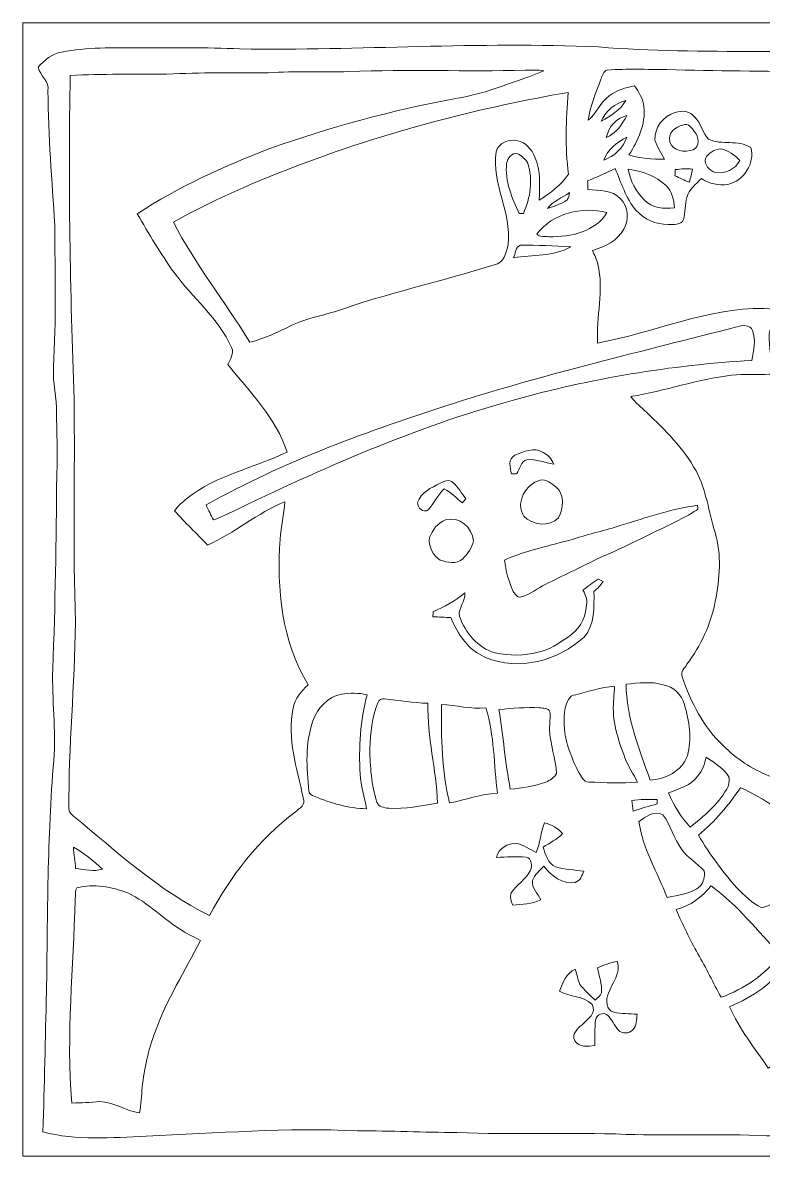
# Model space of a CAD drawing. Header units: centimetres. Extents: x -16.8 to 16.8, y -16.7 to 16.7.
# Drawn here: x -16.77 to 5.01, y -16.67 to 16.67 of the extents above; entities that cross this region are included whole.
import ezdxf

# ---------------------------------------------------------------- set-up
doc = ezdxf.new("R2010")
doc.units = ezdxf.units.CM
doc.header["$MEASUREMENT"] = 0
doc.layers.add('Layer 1', color=7, linetype='Continuous')

msp = doc.modelspace()

# ---------------------------------------------------------------- linework, layer by layer
at = {"layer": 'Layer 1', "lineweight": 9}
for points, knots in [([(-16.77458, 16.66875), (-16.77458, 16.66875), (16.77458, 16.66875), (16.77458, 16.66875), (16.77458, 16.66875), (16.77458, 16.66875), (16.77458, -16.66875), (16.77458, -16.66875), (16.77458, -16.66875), (16.77458, -16.66875), (-16.77458, -16.66875), (-16.77458, -16.66875), (-16.77458, -16.66875), (-16.77458, -16.66875), (-16.77458, 16.66875), (-16.77458, 16.66875), (-16.77458, 16.66875), (-16.77458, 16.66875), (-16.77458, 16.66875), (-16.77458, 16.66875)], [0, 0, 0, 0, 0.16666667, 0.16666667, 0.16666667, 0.16666667, 0.33333333, 0.33333333, 0.33333333, 0.33333333, 0.5, 0.5, 0.5, 0.5, 0.66666667, 0.66666667, 0.66666667, 0.66666667, 1, 1, 1, 1]), ([(-10.38931, 15.89581), (-11.37638, 15.94697), (-12.36486, 15.92262), (-13.35264, 15.92862), (-13.35264, 15.92862), (-14.11252, 15.92862), (-14.88052, 15.94838), (-15.63017, 15.80268), (-15.63017, 15.80268), (-15.90534, 15.75329), (-16.14734, 15.57514), (-16.31491, 15.35677), (-16.31491, 15.35677), (-16.27505, 15.1003), (-15.96849, 14.94578), (-16.03304, 14.65968), (-16.03304, 14.65968), (-16.01929, 13.33994), (-15.91522, 12.02373), (-15.82879, 10.70751), (-15.82879, 10.70751), (-15.82879, 9.31545), (-15.78293, 7.92127), (-15.87183, 6.53097), (-15.87183, 6.53097), (-15.88911, 6.07871), (-15.76917, 5.63457), (-15.77693, 5.18195), (-15.77693, 5.18195), (-15.7794, 4.57094), (-15.7353, 3.96028), (-15.77128, 3.34927), (-15.77128, 3.34927), (-15.7928, 1.45062), (-15.81326, -0.44803), (-15.89017, -2.34562), (-15.89017, -2.34562), (-15.91663, -3.23885), (-15.78751, -4.13244), (-15.85983, -5.02567), (-15.85983, -5.02567), (-16.05174, -7.29051), (-16.04186, -9.56522), (-16.07256, -11.83569), (-16.07256, -11.83569), (-16.11277, -13.20624), (-16.13076, -14.57713), (-16.18156, -15.94732), (-16.18156, -15.94732), (-15.19132, -16.21578), (-14.15203, -16.11877), (-13.13991, -16.07749), (-13.13991, -16.07749), (-11.07228, -15.99001), (-9.00359, -15.81679), (-6.93314, -15.92121), (-6.93314, -15.92121), (-5.9563, -15.91663), (-4.98052, -15.96566), (-4.00403, -15.96707), (-4.00403, -15.96707), (-2.34668, -16.04504), (-0.68615, -15.95473), (0.9712, -16.02281), (0.9712, -16.02281), (2.34632, -16.05844), (3.72251, -16.00024), (5.09693, -16.06232), (5.09693, -16.06232), (6.13234, -16.06197), (7.16633, -16.12089), (8.20208, -16.10501), (8.20208, -16.10501), (10.31804, -16.16604), (12.43506, -16.16251), (14.55102, -16.22425), (14.55102, -16.22425), (14.77433, -16.20414), (14.96166, -16.42992), (15.18285, -16.34878), (15.18285, -16.34878), (15.4499, -16.26129), (15.76105, -16.123), (15.78575, -15.79986), (15.78575, -15.79986), (15.65204, -15.70496), (15.47989, -15.65769), (15.373, -15.52998), (15.373, -15.52998), (15.3222, -15.01246), (15.44249, -14.50199), (15.46049, -13.98658), (15.46049, -13.98658), (15.49894, -13.16355), (15.41145, -12.34123), (15.43297, -11.51819), (15.43297, -11.51819), (15.45625, -10.37696), (15.51093, -9.23678), (15.56914, -8.0966), (15.56914, -8.0966), (15.61077, -7.15998), (15.51764, -6.22512), (15.52716, -5.28849), (15.52716, -5.28849), (15.56103, -4.27249), (15.44673, -3.25332), (15.57373, -2.24049), (15.57373, -2.24049), (15.70073, 0.58067), (15.69791, 3.40678), (15.8496, 6.22759), (15.8496, 6.22759), (15.88523, 8.00382), (15.7801, 9.77829), (15.70531, 11.55241), (15.70531, 11.55241), (15.66792, 12.37544), (15.62841, 13.2207), (15.86689, 14.01974), (15.86689, 14.01974), (16.00764, 14.52774), (16.06374, 15.05691), (16.01505, 15.5829), (16.01505, 15.5829), (15.86195, 15.5), (15.72754, 15.38817), (15.59595, 15.27492), (15.59595, 15.27492), (15.46895, 15.39734), (15.34936, 15.52646), (15.22624, 15.65204), (15.22624, 15.65204), (14.53268, 15.5956), (13.837, 15.56738), (13.14168, 15.54374), (13.14168, 15.54374), (12.20964, 15.51305), (11.28183, 15.61465), (10.35297, 15.6718), (10.35297, 15.6718), (10.04641, 15.68732), (9.74019, 15.7039), (9.43645, 15.74729), (9.43645, 15.74729), (7.90328, 15.95684), (6.35529, 15.79139), (4.81542, 15.82173), (4.81542, 15.82173), (3.26284, 15.82879), (1.70744, 15.82491), (0.15946, 15.95543), (0.15946, 15.95543), (-3.35703, 16.11383), (-6.87246, 15.84784), (-10.38931, 15.89581)], [0, 0, 0, 0, 0.025, 0.025, 0.025, 0.025, 0.05, 0.05, 0.05, 0.05, 0.075, 0.075, 0.075, 0.075, 0.1, 0.1, 0.1, 0.1, 0.125, 0.125, 0.125, 0.125, 0.15, 0.15, 0.15, 0.15, 0.175, 0.175, 0.175, 0.175, 0.2, 0.2, 0.2, 0.2, 0.225, 0.225, 0.225, 0.225, 0.25, 0.25, 0.25, 0.25, 0.275, 0.275, 0.275, 0.275, 0.3, 0.3, 0.3, 0.3, 0.325, 0.325, 0.325, 0.325, 0.35, 0.35, 0.35, 0.35, 0.375, 0.375, 0.375, 0.375, 0.4, 0.4, 0.4, 0.4, 0.425, 0.425, 0.425, 0.425, 0.45, 0.45, 0.45, 0.45, 0.475, 0.475, 0.475, 0.475, 0.5, 0.5, 0.5, 0.5, 0.525, 0.525, 0.525, 0.525, 0.55, 0.55, 0.55, 0.55, 0.575, 0.575, 0.575, 0.575, 0.6, 0.6, 0.6, 0.6, 0.625, 0.625, 0.625, 0.625, 0.65, 0.65, 0.65, 0.65, 0.675, 0.675, 0.675, 0.675, 0.7, 0.7, 0.7, 0.7, 0.725, 0.725, 0.725, 0.725, 0.75, 0.75, 0.75, 0.75, 0.775, 0.775, 0.775, 0.775, 0.8, 0.8, 0.8, 0.8, 0.825, 0.825, 0.825, 0.825, 0.85, 0.85, 0.85, 0.85, 0.875, 0.875, 0.875, 0.875, 0.9, 0.9, 0.9, 0.9, 0.925, 0.925, 0.925, 0.925, 0.95, 0.95, 0.95, 0.95, 1, 1, 1, 1]), ([(-1.9939, 15.26963), (-1.81151, 15.27281), (-1.62701, 15.2848), (-1.44568, 15.25587), (-1.44568, 15.25587), (-1.83021, 15.07419), (-2.24261, 14.96413), (-2.63984, 14.81526), (-2.63984, 14.81526), (-3.10974, 14.64169), (-3.59657, 14.51539), (-4.0894, 14.42791), (-4.0894, 14.42791), (-5.93055, 14.08465), (-7.74559, 13.60099), (-9.50701, 12.96423), (-9.50701, 12.96423), (-10.86273, 12.45059), (-12.18953, 11.84134), (-13.40556, 11.04829), (-13.40556, 11.04829), (-13.06795, 10.46339), (-12.7194, 9.88272), (-12.33064, 9.33027), (-12.33064, 9.33027), (-11.77643, 8.58344), (-11.02572, 7.97384), (-10.62955, 7.11729), (-10.62955, 7.11729), (-10.54523, 6.93349), (-10.67647, 6.7751), (-10.74385, 6.61635), (-10.74385, 6.61635), (-10.09403, 5.81237), (-9.33097, 5.04331), (-8.99372, 4.04319), (-8.99372, 4.04319), (-9.97232, 3.56941), (-11.08886, 3.36868), (-11.9507, 2.673), (-11.9507, 2.673), (-12.08617, 2.56963), (-12.20576, 2.44722), (-12.31371, 2.31563), (-12.31371, 2.31563), (-12.00573, 1.96532), (-11.65543, 1.65523), (-11.34357, 1.30775), (-11.34357, 1.30775), (-10.54029, 1.651), (-9.87989, 2.25743), (-9.06533, 2.57775), (-9.06533, 2.57775), (-9.08226, 2.2098), (-9.18316, 1.85138), (-9.20362, 1.48343), (-9.20362, 1.48343), (-9.30663, 0.02505), (-9.16164, -1.53282), (-8.37565, -2.80247), (-8.37565, -2.80247), (-8.58661, -2.98203), (-8.76618, -3.21204), (-8.82227, -3.48897), (-8.82227, -3.48897), (-9.011, -4.38221), (-8.70268, -5.25639), (-8.52699, -6.12175), (-8.52699, -6.12175), (-8.42892, -6.32495), (-8.63318, -6.44031), (-8.76441, -6.54579), (-8.76441, -6.54579), (-9.82521, -7.34801), (-10.66341, -8.41375), (-11.27725, -9.58885), (-11.27725, -9.58885), (-12.77267, -8.85825), (-13.99858, -7.71102), (-15.27669, -6.66856), (-15.27669, -6.66856), (-15.34054, -6.61529), (-15.40404, -6.55038), (-15.41286, -6.46359), (-15.41286, -6.46359), (-15.42909, -4.63056), (-15.24141, -2.80247), (-15.22236, -0.97014), (-15.22236, -0.97014), (-15.29539, 1.21638), (-15.23753, 3.40466), (-15.26081, 5.59188), (-15.26081, 5.59188), (-15.37582, 8.76371), (-15.44391, 11.93871), (-15.37335, 15.11194), (-15.37335, 15.11194), (-14.43002, 15.1705), (-13.48458, 15.14228), (-12.54019, 15.15816), (-12.54019, 15.15816), (-11.54218, 15.20649), (-10.54276, 15.18673), (-9.5437, 15.1959), (-9.5437, 15.1959), (-8.75594, 15.24317), (-7.96678, 15.21001), (-7.17832, 15.22836), (-7.17832, 15.22836), (-5.45112, 15.29644), (-3.72181, 15.22871), (-1.9939, 15.26963)], [0, 0, 0, 0, 0.03448276, 0.03448276, 0.03448276, 0.03448276, 0.06896552, 0.06896552, 0.06896552, 0.06896552, 0.10344828, 0.10344828, 0.10344828, 0.10344828, 0.13793103, 0.13793103, 0.13793103, 0.13793103, 0.17241379, 0.17241379, 0.17241379, 0.17241379, 0.20689655, 0.20689655, 0.20689655, 0.20689655, 0.24137931, 0.24137931, 0.24137931, 0.24137931, 0.27586207, 0.27586207, 0.27586207, 0.27586207, 0.31034483, 0.31034483, 0.31034483, 0.31034483, 0.34482759, 0.34482759, 0.34482759, 0.34482759, 0.37931034, 0.37931034, 0.37931034, 0.37931034, 0.4137931, 0.4137931, 0.4137931, 0.4137931, 0.44827586, 0.44827586, 0.44827586, 0.44827586, 0.48275862, 0.48275862, 0.48275862, 0.48275862, 0.51724138, 0.51724138, 0.51724138, 0.51724138, 0.55172414, 0.55172414, 0.55172414, 0.55172414, 0.5862069, 0.5862069, 0.5862069, 0.5862069, 0.62068966, 0.62068966, 0.62068966, 0.62068966, 0.65517241, 0.65517241, 0.65517241, 0.65517241, 0.68965517, 0.68965517, 0.68965517, 0.68965517, 0.72413793, 0.72413793, 0.72413793, 0.72413793, 0.75862069, 0.75862069, 0.75862069, 0.75862069, 0.79310345, 0.79310345, 0.79310345, 0.79310345, 0.82758621, 0.82758621, 0.82758621, 0.82758621, 0.86206897, 0.86206897, 0.86206897, 0.86206897, 0.89655172, 0.89655172, 0.89655172, 0.89655172, 0.93103448, 0.93103448, 0.93103448, 0.93103448, 1, 1, 1, 1]), ([(0.4191, 15.27492), (1.00118, 15.31832), (1.58644, 15.29009), (2.16994, 15.29009), (2.16994, 15.29009), (3.60892, 15.23718), (5.05001, 15.26187), (6.48935, 15.21001), (6.48935, 15.21001), (8.24583, 15.09924), (10.00795, 15.15145), (11.76514, 15.04668), (11.76514, 15.04668), (12.8718, 14.9793), (13.99117, 14.94049), (15.07666, 14.69566), (15.07666, 14.69566), (15.12817, 13.78973), (15.1063, 12.88203), (15.15816, 11.97645), (15.15816, 11.97645), (15.24776, 10.21362), (15.31937, 8.44938), (15.32678, 6.68479), (15.32678, 6.68479), (15.28868, 5.79402), (15.24176, 4.90326), (15.18567, 4.0132), (15.18567, 4.0132), (14.79127, 3.77119), (14.48894, 3.41842), (14.13545, 3.12773), (14.13545, 3.12773), (14.18061, 3.59657), (14.31008, 4.08093), (14.14709, 4.54201), (14.14709, 4.54201), (14.08571, 4.47569), (14.01762, 4.41043), (13.99928, 4.31659), (13.99928, 4.31659), (13.77774, 3.65019), (13.76186, 2.89172), (13.30925, 2.31881), (13.30925, 2.31881), (13.16814, 2.12443), (12.92754, 2.04682), (12.74304, 1.90394), (12.74304, 1.90394), (12.70247, 1.73002), (12.70529, 1.51059), (12.51409, 1.42028), (12.51409, 1.42028), (11.89284, 0.97825), (11.66812, 0.1711), (11.04053, -0.2607), (11.04053, -0.2607), (11.0871, 0.28716), (11.15801, 0.84279), (11.05253, 1.38889), (11.05253, 1.38889), (10.92341, 2.06975), (10.73115, 2.7492), (10.41224, 3.36621), (10.41224, 3.36621), (10.2803, 3.2572), (10.10426, 3.16724), (10.07181, 2.98133), (10.07181, 2.98133), (9.94022, 2.64266), (10.21045, 2.35338), (10.35015, 2.06904), (10.35015, 2.06904), (10.48385, 1.24495), (10.49761, 0.40323), (10.45104, -0.43004), (10.45104, -0.43004), (10.42917, -0.75671), (10.4073, -1.15288), (10.10744, -1.35784), (10.10744, -1.35784), (9.2583, -2.03165), (8.54816, -2.85715), (7.78863, -3.62585), (7.78863, -3.62585), (7.09648, -4.29613), (6.37293, -4.94771), (5.53649, -5.43489), (5.53649, -5.43489), (5.4289, -5.49698), (5.28779, -5.54179), (5.17031, -5.48111), (5.17031, -5.48111), (4.67289, -5.27826), (4.21322, -4.9784), (3.83328, -4.59811), (3.83328, -4.59811), (3.25085, -4.04883), (2.87091, -3.31893), (2.61973, -2.56681), (2.61973, -2.56681), (2.55976, -2.42394), (2.69699, -2.3114), (2.76154, -2.19992), (2.76154, -2.19992), (3.16794, -1.65241), (3.46393, -1.01988), (3.59445, -0.3489), (3.59445, -0.3489), (3.72674, 0.31644), (3.78566, 1.01847), (3.58599, 1.6764), (3.58599, 1.6764), (3.40678, 2.28106), (3.32423, 2.92241), (3.02824, 3.48686), (3.02824, 3.48686), (2.66171, 4.15043), (2.11808, 4.68948), (1.57586, 5.20947), (1.57586, 5.20947), (1.41887, 5.36257), (1.23437, 5.49134), (1.11337, 5.67761), (1.11337, 5.67761), (2.11243, 5.83036), (3.06846, 6.1909), (4.07458, 6.30026), (4.07458, 6.30026), (4.44994, 6.34294), (4.82882, 6.3059), (5.20488, 6.33483), (5.20488, 6.33483), (5.28144, 6.73241), (5.16149, 7.12964), (5.17737, 7.52792), (5.17737, 7.52792), (5.19783, 7.75229), (5.42925, 7.85036), (5.56154, 8.00523), (5.56154, 8.00523), (5.4035, 8.12447), (5.24863, 8.29769), (5.02708, 8.26629), (5.02708, 8.26629), (3.33587, 8.29098), (1.77377, 7.53921), (0.13441, 7.24853), (0.13441, 7.24853), (0.08361, 8.02076), (0.3302, 8.79934), (0.13864, 9.56275), (0.13864, 9.56275), (0.1076, 9.70597), (0.03387, 9.83474), (-0.01376, 9.97232), (-0.01376, 9.97232), (0.34502, 10.07533), (0.72037, 10.25419), (0.90029, 10.60062), (0.90029, 10.60062), (1.06574, 10.87367), (1.03928, 11.26737), (0.80398, 11.49315), (0.80398, 11.49315), (0.56268, 11.7535), (0.17533, 11.74009), (-0.15487, 11.76161), (-0.15487, 11.76161), (-0.15628, 11.82582), (-0.15875, 11.95387), (-0.15981, 12.01808), (-0.15981, 12.01808), (0.11606, 12.12427), (0.38276, 12.25091), (0.64735, 12.3825), (0.64735, 12.3825), (0.83185, 11.96022), (0.96026, 11.5002), (1.26859, 11.14566), (1.26859, 11.14566), (1.50319, 10.88284), (1.85032, 10.73044), (2.2038, 10.7382), (2.2038, 10.7382), (2.35126, 10.73185), (2.58798, 10.70927), (2.65924, 10.88249), (2.65924, 10.88249), (2.71216, 11.09486), (2.70722, 11.31852), (2.75837, 11.53125), (2.75837, 11.53125), (2.82434, 11.76408), (3.01343, 11.92777), (3.18841, 12.08229), (3.18841, 12.08229), (3.41701, 11.93306), (3.69182, 11.8678), (3.96452, 11.91225), (3.96452, 11.91225), (4.42524, 12.01526), (4.77344, 12.53102), (4.63515, 12.99457), (4.63515, 12.99457), (4.26967, 13.24892), (3.78213, 13.05031), (3.39831, 13.24222), (3.39831, 13.24222), (3.21627, 13.42496), (3.17606, 13.70753), (2.99014, 13.89133), (2.99014, 13.89133), (2.86385, 14.07477), (2.60773, 14.09136), (2.41159, 14.03068), (2.41159, 14.03068), (2.07116, 13.91955), (1.78964, 13.58336), (1.82033, 13.21329), (1.82033, 13.21329), (1.88383, 13.01574), (2.00166, 12.84182), (2.09621, 12.65837), (2.09621, 12.65837), (1.74484, 12.64214), (1.391, 12.67495), (1.05622, 12.78502), (1.05622, 12.78502), (1.32644, 13.20377), (1.54905, 13.68425), (1.49578, 14.19613), (1.49578, 14.19613), (1.47461, 14.43002), (1.34973, 14.62617), (1.21885, 14.81208), (1.21885, 14.81208), (0.95567, 14.75881), (0.6918, 14.68437), (0.47696, 14.51504), (0.47696, 14.51504), (0.20814, 14.33336), (0.10231, 14.00351), (-0.14429, 13.79996), (-0.14429, 13.79996), (-0.08784, 14.22012), (0.09208, 14.61029), (0.22825, 15.00893), (0.22825, 15.00893), (0.27305, 15.10559), (0.29633, 15.25023), (0.4191, 15.27492)], [0, 0, 0, 0, 0.015625, 0.015625, 0.015625, 0.015625, 0.03125, 0.03125, 0.03125, 0.03125, 0.046875, 0.046875, 0.046875, 0.046875, 0.0625, 0.0625, 0.0625, 0.0625, 0.078125, 0.078125, 0.078125, 0.078125, 0.09375, 0.09375, 0.09375, 0.09375, 0.109375, 0.109375, 0.109375, 0.109375, 0.125, 0.125, 0.125, 0.125, 0.140625, 0.140625, 0.140625, 0.140625, 0.15625, 0.15625, 0.15625, 0.15625, 0.171875, 0.171875, 0.171875, 0.171875, 0.1875, 0.1875, 0.1875, 0.1875, 0.203125, 0.203125, 0.203125, 0.203125, 0.21875, 0.21875, 0.21875, 0.21875, 0.234375, 0.234375, 0.234375, 0.234375, 0.25, 0.25, 0.25, 0.25, 0.265625, 0.265625, 0.265625, 0.265625, 0.28125, 0.28125, 0.28125, 0.28125, 0.296875, 0.296875, 0.296875, 0.296875, 0.3125, 0.3125, 0.3125, 0.3125, 0.328125, 0.328125, 0.328125, 0.328125, 0.34375, 0.34375, 0.34375, 0.34375, 0.359375, 0.359375, 0.359375, 0.359375, 0.375, 0.375, 0.375, 0.375, 0.390625, 0.390625, 0.390625, 0.390625, 0.40625, 0.40625, 0.40625, 0.40625, 0.421875, 0.421875, 0.421875, 0.421875, 0.4375, 0.4375, 0.4375, 0.4375, 0.453125, 0.453125, 0.453125, 0.453125, 0.46875, 0.46875, 0.46875, 0.46875, 0.484375, 0.484375, 0.484375, 0.484375, 0.5, 0.5, 0.5, 0.5, 0.515625, 0.515625, 0.515625, 0.515625, 0.53125, 0.53125, 0.53125, 0.53125, 0.546875, 0.546875, 0.546875, 0.546875, 0.5625, 0.5625, 0.5625, 0.5625, 0.578125, 0.578125, 0.578125, 0.578125, 0.59375, 0.59375, 0.59375, 0.59375, 0.609375, 0.609375, 0.609375, 0.609375, 0.625, 0.625, 0.625, 0.625, 0.640625, 0.640625, 0.640625, 0.640625, 0.65625, 0.65625, 0.65625, 0.65625, 0.671875, 0.671875, 0.671875, 0.671875, 0.6875, 0.6875, 0.6875, 0.6875, 0.703125, 0.703125, 0.703125, 0.703125, 0.71875, 0.71875, 0.71875, 0.71875, 0.734375, 0.734375, 0.734375, 0.734375, 0.75, 0.75, 0.75, 0.75, 0.765625, 0.765625, 0.765625, 0.765625, 0.78125, 0.78125, 0.78125, 0.78125, 0.796875, 0.796875, 0.796875, 0.796875, 0.8125, 0.8125, 0.8125, 0.8125, 0.828125, 0.828125, 0.828125, 0.828125, 0.84375, 0.84375, 0.84375, 0.84375, 0.859375, 0.859375, 0.859375, 0.859375, 0.875, 0.875, 0.875, 0.875, 0.890625, 0.890625, 0.890625, 0.890625, 0.90625, 0.90625, 0.90625, 0.90625, 0.921875, 0.921875, 0.921875, 0.921875, 0.9375, 0.9375, 0.9375, 0.9375, 0.953125, 0.953125, 0.953125, 0.953125, 0.96875, 0.96875, 0.96875, 0.96875, 1, 1, 1, 1]), ([(-8.17421, 12.6552), (-5.76263, 13.54032), (-3.26425, 14.17884), (-0.73413, 14.61664), (-0.73413, 14.61664), (-0.8001, 13.81619), (-0.82479, 13.01009), (-0.72355, 12.21211), (-0.72355, 12.21211), (-0.93239, 11.89002), (-1.26189, 11.65789), (-1.58291, 11.45187), (-1.58291, 11.45187), (-1.57939, 11.87379), (-1.52435, 12.32323), (-1.71379, 12.71658), (-1.71379, 12.71658), (-1.80199, 12.93495), (-1.97661, 13.15085), (-2.22003, 13.19389), (-2.22003, 13.19389), (-2.46768, 13.26021), (-2.78553, 13.13321), (-2.85362, 12.8718), (-2.85362, 12.8718), (-2.98626, 11.93694), (-2.39219, 11.08569), (-2.49696, 10.15259), (-2.49696, 10.15259), (-2.54564, 9.91482), (-2.6222, 9.58638), (-2.91112, 9.54546), (-2.91112, 9.54546), (-4.46652, 9.05898), (-6.06425, 8.70973), (-7.60307, 8.16892), (-7.60307, 8.16892), (-8.0137, 8.03628), (-8.44726, 7.9696), (-8.83744, 7.77875), (-8.83744, 7.77875), (-9.24525, 7.58684), (-9.64953, 7.37623), (-10.09121, 7.27075), (-10.09121, 7.27075), (-10.82252, 8.46173), (-11.70093, 9.56169), (-12.34299, 10.80699), (-12.34299, 10.80699), (-11.01161, 11.54606), (-9.60296, 12.13414), (-8.17421, 12.6552)], [0, 0, 0, 0, 0.07142857, 0.07142857, 0.07142857, 0.07142857, 0.14285714, 0.14285714, 0.14285714, 0.14285714, 0.21428571, 0.21428571, 0.21428571, 0.21428571, 0.28571429, 0.28571429, 0.28571429, 0.28571429, 0.35714286, 0.35714286, 0.35714286, 0.35714286, 0.42857143, 0.42857143, 0.42857143, 0.42857143, 0.5, 0.5, 0.5, 0.5, 0.57142857, 0.57142857, 0.57142857, 0.57142857, 0.64285714, 0.64285714, 0.64285714, 0.64285714, 0.71428571, 0.71428571, 0.71428571, 0.71428571, 0.78571429, 0.78571429, 0.78571429, 0.78571429, 0.85714286, 0.85714286, 0.85714286, 0.85714286, 1, 1, 1, 1]), ([(0.23883, 13.77209), (0.36477, 14.07548), (0.64664, 14.30055), (0.96238, 14.38275), (0.96238, 14.38275), (0.80433, 14.09629), (0.51329, 13.92908), (0.23883, 13.77209)], [0, 0, 0, 0, 0.33333333, 0.33333333, 0.33333333, 0.33333333, 1, 1, 1, 1]), ([(0.38735, 13.29161), (0.45226, 13.59535), (0.68368, 13.87369), (0.9966, 13.93472), (0.9966, 13.93472), (0.85196, 13.67719), (0.66781, 13.41155), (0.38735, 13.29161)], [0, 0, 0, 0, 0.33333333, 0.33333333, 0.33333333, 0.33333333, 1, 1, 1, 1]), ([(2.64301, 13.65144), (2.8067, 13.73399), (2.90971, 13.56677), (2.98274, 13.45988), (2.98274, 13.45988), (3.11856, 13.31842), (3.14678, 13.02173), (2.94393, 12.93072), (2.94393, 12.93072), (2.7111, 12.8464), (2.32974, 12.88062), (2.26131, 13.16884), (2.26131, 13.16884), (2.17946, 13.41049), (2.42006, 13.62463), (2.64301, 13.65144)], [0, 0, 0, 0, 0.2, 0.2, 0.2, 0.2, 0.4, 0.4, 0.4, 0.4, 0.6, 0.6, 0.6, 0.6, 1, 1, 1, 1]), ([(0.31327, 12.62556), (0.42721, 12.93213), (0.70273, 13.15473), (0.98778, 13.29937), (0.98778, 13.29937), (0.89711, 12.97622), (0.61524, 12.74551), (0.31327, 12.62556)], [0, 0, 0, 0, 0.33333333, 0.33333333, 0.33333333, 0.33333333, 1, 1, 1, 1]), ([(-2.54423, 12.52996), (-2.5146, 12.67601), (-2.38936, 12.86651), (-2.2165, 12.81254), (-2.2165, 12.81254), (-2.10079, 12.74868), (-1.98931, 12.65872), (-1.92334, 12.54125), (-1.92334, 12.54125), (-1.75754, 12.05159), (-1.84115, 11.51714), (-2.05105, 11.055), (-2.05105, 11.055), (-2.08209, 11.05606), (-2.14454, 11.05817), (-2.17558, 11.05923), (-2.17558, 11.05923), (-2.38689, 11.51925), (-2.59539, 12.01102), (-2.54423, 12.52996)], [0, 0, 0, 0, 0.16666667, 0.16666667, 0.16666667, 0.16666667, 0.33333333, 0.33333333, 0.33333333, 0.33333333, 0.5, 0.5, 0.5, 0.5, 0.66666667, 0.66666667, 0.66666667, 0.66666667, 1, 1, 1, 1]), ([(3.30906, 12.67142), (3.37502, 12.84287), (3.57576, 12.9473), (3.75356, 12.95506), (3.75356, 12.95506), (3.97228, 12.91061), (4.16489, 12.77761), (4.31412, 12.61463), (4.31412, 12.61463), (4.17759, 12.35322), (3.87597, 12.21669), (3.58669, 12.26502), (3.58669, 12.26502), (3.42194, 12.32288), (3.26214, 12.48516), (3.30906, 12.67142)], [0, 0, 0, 0, 0.2, 0.2, 0.2, 0.2, 0.4, 0.4, 0.4, 0.4, 0.6, 0.6, 0.6, 0.6, 1, 1, 1, 1]), ([(1.03329, 12.35675), (1.43863, 12.30912), (1.84115, 12.16166), (2.14454, 11.8812), (2.14454, 11.8812), (2.3241, 11.7094), (2.37561, 11.46069), (2.39748, 11.22363), (2.39748, 11.22363), (2.08703, 11.19011), (1.73426, 11.21163), (1.50671, 11.4554), (1.50671, 11.4554), (1.26471, 11.69705), (1.08656, 12.01632), (1.03329, 12.35675)], [0, 0, 0, 0, 0.2, 0.2, 0.2, 0.2, 0.4, 0.4, 0.4, 0.4, 0.6, 0.6, 0.6, 0.6, 1, 1, 1, 1]), ([(2.41864, 12.34722), (2.58692, 12.37086), (2.75908, 12.38638), (2.92841, 12.36274), (2.92841, 12.36274), (2.89842, 12.23469), (2.86738, 12.10698), (2.83139, 11.98069), (2.83139, 11.98069), (2.68429, 12.02902), (2.54635, 12.09992), (2.40771, 12.16695), (2.40771, 12.16695), (2.41124, 12.22728), (2.41476, 12.28725), (2.41864, 12.34722)], [0, 0, 0, 0, 0.2, 0.2, 0.2, 0.2, 0.4, 0.4, 0.4, 0.4, 0.6, 0.6, 0.6, 0.6, 1, 1, 1, 1]), ([(-1.34514, 11.20881), (-1.16487, 11.41024), (-0.91793, 11.53301), (-0.68968, 11.6713), (-0.68968, 11.6713), (-0.70767, 11.59933), (-0.7052, 11.51043), (-0.76694, 11.45857), (-0.76694, 11.45857), (-0.93909, 11.33299), (-1.14441, 11.27054), (-1.34514, 11.20881)], [0, 0, 0, 0, 0.25, 0.25, 0.25, 0.25, 0.5, 0.5, 0.5, 0.5, 1, 1, 1, 1]), ([(-1.65241, 10.45563), (-1.18816, 11.07087), (-0.3242, 11.26666), (0.4004, 11.0871), (0.4004, 11.0871), (0.26, 10.79888), (-0.03704, 10.63378), (-0.32138, 10.51454), (-0.32138, 10.51454), (-0.63359, 10.40059), (-0.97226, 10.37378), (-1.3021, 10.37096), (-1.3021, 10.37096), (-1.41323, 10.39213), (-1.56986, 10.3505), (-1.65241, 10.45563)], [0, 0, 0, 0, 0.2, 0.2, 0.2, 0.2, 0.4, 0.4, 0.4, 0.4, 0.6, 0.6, 0.6, 0.6, 1, 1, 1, 1]), ([(-2.3368, 9.75677), (-2.28388, 9.87002), (-2.28353, 10.07992), (-2.13642, 10.12472), (-2.13642, 10.12472), (-1.64218, 10.12366), (-1.14723, 10.10955), (-0.65405, 10.07251), (-0.65405, 10.07251), (-1.16558, 9.79452), (-1.77624, 9.84038), (-2.3368, 9.75677)], [0, 0, 0, 0, 0.25, 0.25, 0.25, 0.25, 0.5, 0.5, 0.5, 0.5, 1, 1, 1, 1]), ([(4.23192, 7.72654), (4.38079, 7.77593), (4.61857, 7.79921), (4.68912, 7.61612), (4.68912, 7.61612), (4.79107, 7.33496), (4.72511, 7.02239), (4.67078, 6.73664), (4.67078, 6.73664), (2.28671, 6.60012), (-0.08326, 6.20536), (-2.3816, 5.55766), (-2.3816, 5.55766), (-5.24475, 4.77097), (-7.9696, 3.56588), (-10.6359, 2.27471), (-10.6359, 2.27471), (-10.80735, 2.19075), (-10.98162, 2.11208), (-11.16013, 2.04435), (-11.16013, 2.04435), (-11.23774, 2.18934), (-11.31429, 2.33468), (-11.38167, 2.48497), (-11.38167, 2.48497), (-9.08579, 3.77014), (-6.60012, 4.67607), (-4.09998, 5.47299), (-4.09998, 5.47299), (-1.35714, 6.34718), (1.44709, 7.00476), (4.23192, 7.72654)], [0, 0, 0, 0, 0.11111111, 0.11111111, 0.11111111, 0.11111111, 0.22222222, 0.22222222, 0.22222222, 0.22222222, 0.33333333, 0.33333333, 0.33333333, 0.33333333, 0.44444444, 0.44444444, 0.44444444, 0.44444444, 0.55555556, 0.55555556, 0.55555556, 0.55555556, 0.66666667, 0.66666667, 0.66666667, 0.66666667, 0.77777778, 0.77777778, 0.77777778, 0.77777778, 1, 1, 1, 1]), ([(-2.29658, 3.95217), (-2.04752, 4.05659), (-1.72508, 4.19453), (-1.47073, 4.03225), (-1.47073, 4.03225), (-1.32151, 3.96311), (-1.2192, 3.83293), (-1.15358, 3.68653), (-1.15358, 3.68653), (-1.41781, 3.72745), (-1.67146, 3.84351), (-1.94451, 3.81494), (-1.94451, 3.81494), (-2.12408, 3.76626), (-2.15018, 3.54612), (-2.2412, 3.40748), (-2.2412, 3.40748), (-2.29482, 3.40536), (-2.34879, 3.40289), (-2.40242, 3.40042), (-2.40242, 3.40042), (-2.44052, 3.5881), (-2.50966, 3.84563), (-2.29658, 3.95217)], [0, 0, 0, 0, 0.14285714, 0.14285714, 0.14285714, 0.14285714, 0.28571429, 0.28571429, 0.28571429, 0.28571429, 0.42857143, 0.42857143, 0.42857143, 0.42857143, 0.57142857, 0.57142857, 0.57142857, 0.57142857, 0.71428571, 0.71428571, 0.71428571, 0.71428571, 1, 1, 1, 1]), ([(-4.49721, 3.12561), (-4.38115, 3.17747), (-4.23263, 3.2579), (-4.12044, 3.14784), (-4.12044, 3.14784), (-3.97369, 3.00637), (-3.85974, 2.83492), (-3.74509, 2.667), (-3.74509, 2.667), (-3.77719, 2.62855), (-3.80894, 2.58974), (-3.84034, 2.55094), (-3.84034, 2.55094), (-4.02766, 2.68111), (-4.17301, 2.86632), (-4.38397, 2.96298), (-4.38397, 2.96298), (-4.56847, 2.77742), (-4.67713, 2.53506), (-4.84752, 2.34033), (-4.84752, 2.34033), (-4.99533, 2.23767), (-5.16079, 2.41018), (-5.16431, 2.55446), (-5.16431, 2.55446), (-5.06554, 2.85291), (-4.75791, 2.99332), (-4.49721, 3.12561)], [0, 0, 0, 0, 0.125, 0.125, 0.125, 0.125, 0.25, 0.25, 0.25, 0.25, 0.375, 0.375, 0.375, 0.375, 0.5, 0.5, 0.5, 0.5, 0.625, 0.625, 0.625, 0.625, 0.75, 0.75, 0.75, 0.75, 1, 1, 1, 1]), ([(-1.55787, 3.21628), (-1.37442, 3.24979), (-1.21638, 3.11221), (-1.08197, 3.0099), (-1.08197, 3.0099), (-0.82656, 2.78377), (-0.87524, 2.38301), (-1.01776, 2.11102), (-1.01776, 2.11102), (-1.26965, 1.81539), (-1.79282, 1.89794), (-2.03941, 2.15794), (-2.03941, 2.15794), (-2.29059, 2.5594), (-1.98191, 3.10444), (-1.55787, 3.21628)], [0, 0, 0, 0, 0.2, 0.2, 0.2, 0.2, 0.4, 0.4, 0.4, 0.4, 0.6, 0.6, 0.6, 0.6, 1, 1, 1, 1]), ([(0.82903, 1.88701), (1.56492, 2.11843), (2.30223, 2.3682), (3.06917, 2.47544), (3.06917, 2.47544), (3.07411, 2.43699), (3.0794, 2.39783), (3.08469, 2.35867), (3.08469, 2.35867), (2.93335, 2.27224), (2.78906, 2.17452), (2.63419, 2.09444), (2.63419, 2.09444), (1.80093, 1.68769), (0.97296, 1.26894), (0.12171, 0.90029), (0.12171, 0.90029), (-0.38029, 0.64629), (-0.88865, 0.40499), (-1.39312, 0.15663), (-1.39312, 0.15663), (-1.63513, 0.03775), (-1.84997, -0.14358), (-2.11208, -0.21555), (-2.11208, -0.21555), (-2.22426, -0.25188), (-2.29835, -0.13582), (-2.34668, -0.05398), (-2.34668, -0.05398), (-2.48955, 0.23319), (-2.55976, 0.55139), (-2.60632, 0.86713), (-2.60632, 0.86713), (-1.95968, 1.15041), (-1.26753, 1.29469), (-0.58879, 1.47708), (-0.58879, 1.47708), (-0.12418, 1.64077), (0.36089, 1.73531), (0.82903, 1.88701)], [0, 0, 0, 0, 0.09090909, 0.09090909, 0.09090909, 0.09090909, 0.18181818, 0.18181818, 0.18181818, 0.18181818, 0.27272727, 0.27272727, 0.27272727, 0.27272727, 0.36363636, 0.36363636, 0.36363636, 0.36363636, 0.45454545, 0.45454545, 0.45454545, 0.45454545, 0.54545455, 0.54545455, 0.54545455, 0.54545455, 0.63636364, 0.63636364, 0.63636364, 0.63636364, 0.72727273, 0.72727273, 0.72727273, 0.72727273, 0.81818182, 0.81818182, 0.81818182, 0.81818182, 1, 1, 1, 1]), ([(-4.34093, 2.04611), (-3.94229, 2.16711), (-3.54824, 1.82069), (-3.52108, 1.43228), (-3.52108, 1.43228), (-3.55635, 1.22696), (-3.68582, 1.04634), (-3.83223, 0.90382), (-3.83223, 0.90382), (-4.00967, 0.73872), (-4.29013, 0.78811), (-4.49509, 0.86642), (-4.49509, 0.86642), (-4.7117, 1.00612), (-4.84858, 1.26894), (-4.80942, 1.52859), (-4.80942, 1.52859), (-4.72793, 1.74731), (-4.56953, 1.96744), (-4.34093, 2.04611)], [0, 0, 0, 0, 0.16666667, 0.16666667, 0.16666667, 0.16666667, 0.33333333, 0.33333333, 0.33333333, 0.33333333, 0.5, 0.5, 0.5, 0.5, 0.66666667, 0.66666667, 0.66666667, 0.66666667, 1, 1, 1, 1]), ([(0.14534, 0.30798), (0.19544, 0.28434), (0.24589, 0.2607), (0.29669, 0.23671), (0.29669, 0.23671), (0.22507, 0.12171), (0.12665, 0.02893), (0.02646, -0.06068), (0.02646, -0.06068), (0.02716, -0.51576), (0.05715, -1.03082), (-0.26141, -1.397), (-0.26141, -1.397), (-1.01847, -2.09868), (-2.18687, -2.40982), (-3.16018, -1.99708), (-3.16018, -1.99708), (-3.66642, -1.78752), (-3.97969, -1.31057), (-4.18783, -0.82585), (-4.18783, -0.82585), (-4.36174, -0.81598), (-4.53566, -0.81174), (-4.70923, -0.80081), (-4.70923, -0.80081), (-4.70782, -0.75389), (-4.70641, -0.70697), (-4.70464, -0.66005), (-4.70464, -0.66005), (-4.37303, -0.51118), (-4.05448, -0.33408), (-3.77472, -0.09948), (-3.77472, -0.09948), (-3.74156, -0.34713), (-3.98004, -0.53728), (-3.92606, -0.78669), (-3.92606, -0.78669), (-3.76343, -1.27423), (-3.38773, -1.71944), (-2.87973, -1.85879), (-2.87973, -1.85879), (-2.46592, -1.9558), (-2.02883, -1.94804), (-1.61749, -1.84221), (-1.61749, -1.84221), (-1.28094, -1.78717), (-1.00365, -1.57057), (-0.72602, -1.38889), (-0.72602, -1.38889), (-0.44027, -1.19486), (-0.2219, -0.88406), (-0.20673, -0.53058), (-0.20673, -0.53058), (-0.14358, -0.34996), (-0.21202, -0.17533), (-0.29704, -0.01905), (-0.29704, -0.01905), (-0.1524, 0.09349), (-0.006, 0.20426), (0.14534, 0.30798)], [0, 0, 0, 0, 0.0625, 0.0625, 0.0625, 0.0625, 0.125, 0.125, 0.125, 0.125, 0.1875, 0.1875, 0.1875, 0.1875, 0.25, 0.25, 0.25, 0.25, 0.3125, 0.3125, 0.3125, 0.3125, 0.375, 0.375, 0.375, 0.375, 0.4375, 0.4375, 0.4375, 0.4375, 0.5, 0.5, 0.5, 0.5, 0.5625, 0.5625, 0.5625, 0.5625, 0.625, 0.625, 0.625, 0.625, 0.6875, 0.6875, 0.6875, 0.6875, 0.75, 0.75, 0.75, 0.75, 0.8125, 0.8125, 0.8125, 0.8125, 0.875, 0.875, 0.875, 0.875, 1, 1, 1, 1]), ([(-0.50941, -3.09598), (-0.13688, -2.99579), (0.23812, -2.88784), (0.62159, -2.84092), (0.62159, -2.84092), (0.63959, -2.98274), (0.60325, -3.12385), (0.60431, -3.26566), (0.60431, -3.26566), (0.5461, -3.8481), (0.73378, -4.41678), (0.93768, -4.95335), (0.93768, -4.95335), (1.03364, -5.20418), (1.18992, -5.42466), (1.30704, -5.66561), (1.30704, -5.66561), (0.83114, -5.71429), (0.35066, -5.67443), (-0.12594, -5.66103), (-0.12594, -5.66103), (-0.29139, -5.66773), (-0.35031, -5.47864), (-0.42757, -5.36787), (-0.42757, -5.36787), (-0.71896, -4.79284), (-0.9465, -4.13667), (-0.81633, -3.48686), (-0.81633, -3.48686), (-0.77541, -3.32352), (-0.7179, -3.10656), (-0.50941, -3.09598)], [0, 0, 0, 0, 0.11111111, 0.11111111, 0.11111111, 0.11111111, 0.22222222, 0.22222222, 0.22222222, 0.22222222, 0.33333333, 0.33333333, 0.33333333, 0.33333333, 0.44444444, 0.44444444, 0.44444444, 0.44444444, 0.55555556, 0.55555556, 0.55555556, 0.55555556, 0.66666667, 0.66666667, 0.66666667, 0.66666667, 0.77777778, 0.77777778, 0.77777778, 0.77777778, 1, 1, 1, 1]), ([(0.97261, -2.78377), (1.33562, -2.75378), (1.7085, -2.69169), (2.06481, -2.80388), (2.06481, -2.80388), (2.35938, -2.8575), (2.61126, -3.08928), (2.68358, -3.38032), (2.68358, -3.38032), (2.83492, -3.8608), (2.91183, -4.39737), (2.77389, -4.89056), (2.77389, -4.89056), (2.61479, -5.34388), (2.12972, -5.57424), (1.67569, -5.60634), (1.67569, -5.60634), (1.36172, -4.69124), (0.97155, -3.76802), (0.97261, -2.78377)], [0, 0, 0, 0, 0.16666667, 0.16666667, 0.16666667, 0.16666667, 0.33333333, 0.33333333, 0.33333333, 0.33333333, 0.5, 0.5, 0.5, 0.5, 0.66666667, 0.66666667, 0.66666667, 0.66666667, 1, 1, 1, 1]), ([(-7.40269, -3.07587), (-7.15257, -3.04518), (-6.89257, -3.03283), (-6.64633, -3.09563), (-6.64633, -3.09563), (-6.84142, -3.85692), (-6.89963, -4.64855), (-6.84848, -5.43172), (-6.84848, -5.43172), (-6.83013, -5.77674), (-6.72112, -6.10658), (-6.66362, -6.44525), (-6.66362, -6.44525), (-7.19737, -6.44243), (-7.7089, -6.27662), (-8.19926, -6.08048), (-8.19926, -6.08048), (-8.26594, -6.05014), (-8.35166, -6.01521), (-8.35554, -5.93019), (-8.35554, -5.93019), (-8.43033, -5.24228), (-8.47196, -4.52579), (-8.24018, -3.86186), (-8.24018, -3.86186), (-8.10683, -3.48827), (-7.80168, -3.15419), (-7.40269, -3.07587)], [0, 0, 0, 0, 0.125, 0.125, 0.125, 0.125, 0.25, 0.25, 0.25, 0.25, 0.375, 0.375, 0.375, 0.375, 0.5, 0.5, 0.5, 0.5, 0.625, 0.625, 0.625, 0.625, 0.75, 0.75, 0.75, 0.75, 1, 1, 1, 1]), ([(-6.33271, -3.33199), (-6.30661, -3.24556), (-6.22053, -3.20075), (-6.13339, -3.21204), (-6.13339, -3.21204), (-5.70936, -3.26461), (-5.28708, -3.3341), (-4.85881, -3.34539), (-4.85881, -3.34539), (-4.87856, -4.33423), (-4.61081, -5.29555), (-4.57482, -6.27944), (-4.57482, -6.27944), (-5.05037, -6.35423), (-5.52662, -6.46712), (-6.01133, -6.43396), (-6.01133, -6.43396), (-6.13833, -6.41279), (-6.3119, -6.39833), (-6.35494, -6.25193), (-6.35494, -6.25193), (-6.52039, -5.74569), (-6.55884, -5.20841), (-6.57013, -4.67924), (-6.57013, -4.67924), (-6.53838, -4.22663), (-6.51228, -3.75603), (-6.33271, -3.33199)], [0, 0, 0, 0, 0.125, 0.125, 0.125, 0.125, 0.25, 0.25, 0.25, 0.25, 0.375, 0.375, 0.375, 0.375, 0.5, 0.5, 0.5, 0.5, 0.625, 0.625, 0.625, 0.625, 0.75, 0.75, 0.75, 0.75, 1, 1, 1, 1]), ([(-4.46158, -3.38631), (-4.02449, -3.40148), (-3.59481, -3.5239), (-3.15489, -3.48439), (-3.15489, -3.48439), (-2.89489, -4.29401), (-2.92276, -5.15444), (-2.81164, -5.98946), (-2.81164, -5.98946), (-3.29847, -6.00886), (-3.75179, -6.19337), (-4.22698, -6.27697), (-4.22698, -6.27697), (-4.45029, -5.33224), (-4.46828, -4.35222), (-4.46158, -3.38631)], [0, 0, 0, 0, 0.2, 0.2, 0.2, 0.2, 0.4, 0.4, 0.4, 0.4, 0.6, 0.6, 0.6, 0.6, 1, 1, 1, 1]), ([(-2.76789, -3.52637), (-2.37067, -3.49426), (-1.97238, -3.45934), (-1.57339, -3.47874), (-1.57339, -3.47874), (-1.46967, -3.49779), (-1.32151, -3.47945), (-1.27176, -3.59269), (-1.27176, -3.59269), (-1.24707, -3.76414), (-1.28482, -3.93735), (-1.27847, -4.11057), (-1.27847, -4.11057), (-1.27212, -4.55295), (-1.08867, -4.97029), (-1.07527, -5.41232), (-1.07527, -5.41232), (-1.14371, -5.53332), (-1.264, -5.61552), (-1.39241, -5.66279), (-1.39241, -5.66279), (-1.72473, -5.79261), (-2.08104, -5.84129), (-2.43452, -5.87057), (-2.43452, -5.87057), (-2.58198, -5.09446), (-2.64513, -4.30636), (-2.76789, -3.52637)], [0, 0, 0, 0, 0.125, 0.125, 0.125, 0.125, 0.25, 0.25, 0.25, 0.25, 0.375, 0.375, 0.375, 0.375, 0.5, 0.5, 0.5, 0.5, 0.625, 0.625, 0.625, 0.625, 0.75, 0.75, 0.75, 0.75, 1, 1, 1, 1]), ([(3.3274, -4.93536), (3.58034, -5.09623), (3.84951, -5.25992), (4.00403, -5.52732), (4.00403, -5.52732), (4.00897, -5.64409), (3.99486, -5.77003), (3.931, -5.87128), (3.931, -5.87128), (3.66219, -6.32072), (3.26531, -6.67456), (2.85044, -6.98606), (2.85044, -6.98606), (2.59009, -6.68584), (2.36784, -6.35071), (2.22003, -5.98064), (2.22003, -5.98064), (2.52589, -5.85717), (2.88078, -5.76474), (3.08222, -5.48217), (3.08222, -5.48217), (3.2198, -5.32906), (3.27554, -5.12904), (3.3274, -4.93536)], [0, 0, 0, 0, 0.14285714, 0.14285714, 0.14285714, 0.14285714, 0.28571429, 0.28571429, 0.28571429, 0.28571429, 0.42857143, 0.42857143, 0.42857143, 0.42857143, 0.57142857, 0.57142857, 0.57142857, 0.57142857, 0.71428571, 0.71428571, 0.71428571, 0.71428571, 1, 1, 1, 1]), ([(4.33176, -5.8293), (5.04754, -6.11717), (5.62469, -6.65727), (6.32672, -6.97195), (6.32672, -6.97195), (6.48723, -7.04039), (6.65057, -7.10459), (6.80896, -7.17903), (6.80896, -7.17903), (6.58883, -8.14105), (5.92279, -9.06145), (4.96006, -9.36484), (4.96006, -9.36484), (4.40267, -9.05651), (4.01179, -8.53934), (3.63608, -8.04016), (3.63608, -8.04016), (3.44981, -7.77311), (3.25826, -7.50888), (3.09986, -7.22418), (3.09986, -7.22418), (3.57822, -6.82378), (3.98851, -6.34929), (4.33176, -5.8293)], [0, 0, 0, 0, 0.14285714, 0.14285714, 0.14285714, 0.14285714, 0.28571429, 0.28571429, 0.28571429, 0.28571429, 0.42857143, 0.42857143, 0.42857143, 0.42857143, 0.57142857, 0.57142857, 0.57142857, 0.57142857, 0.71428571, 0.71428571, 0.71428571, 0.71428571, 1, 1, 1, 1]), ([(1.13947, -6.20395), (1.38677, -6.17361), (1.63654, -6.17044), (1.88595, -6.17361), (1.88595, -6.17361), (1.8863, -6.20607), (1.88736, -6.27062), (1.88807, -6.30308), (1.88807, -6.30308), (1.651, -6.3687), (1.4157, -6.43784), (1.18322, -6.51722), (1.18322, -6.51722), (1.16805, -6.41279), (1.15253, -6.30661), (1.13947, -6.20395)], [0, 0, 0, 0, 0.2, 0.2, 0.2, 0.2, 0.4, 0.4, 0.4, 0.4, 0.6, 0.6, 0.6, 0.6, 1, 1, 1, 1]), ([(1.34549, -6.82519), (1.53211, -6.69466), (1.81398, -6.46959), (2.04929, -6.62869), (2.04929, -6.62869), (2.29835, -6.92326), (2.36467, -7.32684), (2.60209, -7.63129), (2.60209, -7.63129), (2.77566, -7.89446), (3.07022, -8.03628), (3.26637, -8.27758), (3.26637, -8.27758), (3.29389, -8.43668), (3.24803, -8.59896), (3.15348, -8.72737), (3.15348, -8.72737), (2.87972, -8.95385), (2.51425, -8.99089), (2.17805, -9.05581), (2.17805, -9.05581), (1.89653, -8.31286), (1.45627, -7.62564), (1.34549, -6.82519)], [0, 0, 0, 0, 0.14285714, 0.14285714, 0.14285714, 0.14285714, 0.28571429, 0.28571429, 0.28571429, 0.28571429, 0.42857143, 0.42857143, 0.42857143, 0.42857143, 0.57142857, 0.57142857, 0.57142857, 0.57142857, 0.71428571, 0.71428571, 0.71428571, 0.71428571, 1, 1, 1, 1]), ([(-1.43016, -6.8647), (-1.22379, -6.91056), (-1.03576, -7.01887), (-0.89853, -7.17938), (-0.89853, -7.17938), (-1.05904, -7.35118), (-1.27529, -7.45067), (-1.46756, -7.58049), (-1.46756, -7.58049), (-1.40547, -7.79321), (-1.32468, -8.06238), (-1.10102, -8.15516), (-1.10102, -8.15516), (-0.83079, -8.2296), (-0.54928, -8.24865), (-0.27199, -8.28604), (-0.27199, -8.28604), (-0.32279, -8.4134), (-0.37853, -8.57038), (-0.52529, -8.61272), (-0.52529, -8.61272), (-0.90064, -8.68609), (-1.22238, -8.40846), (-1.44498, -8.13999), (-1.44498, -8.13999), (-1.57515, -8.26347), (-1.71591, -8.38729), (-1.78223, -8.5598), (-1.78223, -8.5598), (-1.81116, -8.78381), (-1.62066, -8.93374), (-1.54129, -9.12389), (-1.54129, -9.12389), (-1.79634, -9.25336), (-2.08492, -9.26183), (-2.36396, -9.28158), (-2.36396, -9.28158), (-2.40065, -9.16658), (-2.46803, -9.03887), (-2.40418, -8.92069), (-2.40418, -8.92069), (-2.25531, -8.67586), (-1.97309, -8.54004), (-1.85491, -8.27158), (-1.85491, -8.27158), (-1.77165, -8.14846), (-1.7967, -7.89517), (-1.97168, -7.86765), (-1.97168, -7.86765), (-2.26131, -7.8426), (-2.55164, -7.86871), (-2.84127, -7.87682), (-2.84127, -7.87682), (-2.77883, -7.60906), (-2.5079, -7.45031), (-2.24437, -7.46337), (-2.24437, -7.46337), (-2.03694, -7.51628), (-1.85984, -7.64117), (-1.6697, -7.73395), (-1.6697, -7.73395), (-1.55399, -7.45349), (-1.54199, -7.14551), (-1.43016, -6.8647)], [0, 0, 0, 0, 0.05882353, 0.05882353, 0.05882353, 0.05882353, 0.11764706, 0.11764706, 0.11764706, 0.11764706, 0.17647059, 0.17647059, 0.17647059, 0.17647059, 0.23529412, 0.23529412, 0.23529412, 0.23529412, 0.29411765, 0.29411765, 0.29411765, 0.29411765, 0.35294118, 0.35294118, 0.35294118, 0.35294118, 0.41176471, 0.41176471, 0.41176471, 0.41176471, 0.47058824, 0.47058824, 0.47058824, 0.47058824, 0.52941176, 0.52941176, 0.52941176, 0.52941176, 0.58823529, 0.58823529, 0.58823529, 0.58823529, 0.64705882, 0.64705882, 0.64705882, 0.64705882, 0.70588235, 0.70588235, 0.70588235, 0.70588235, 0.76470588, 0.76470588, 0.76470588, 0.76470588, 0.82352941, 0.82352941, 0.82352941, 0.82352941, 0.88235294, 0.88235294, 0.88235294, 0.88235294, 1, 1, 1, 1]), ([(-15.28339, -7.57484), (-14.96907, -7.74771), (-14.68684, -7.97631), (-14.43002, -8.22537), (-14.43002, -8.22537), (-14.68967, -8.30121), (-14.95672, -8.23807), (-15.21672, -8.20279), (-15.21672, -8.20279), (-15.23894, -7.99324), (-15.26575, -7.78439), (-15.28339, -7.57484)], [0, 0, 0, 0, 0.25, 0.25, 0.25, 0.25, 0.5, 0.5, 0.5, 0.5, 1, 1, 1, 1]), ([(-15.18038, -8.77358), (-14.68473, -8.64658), (-14.15203, -8.73231), (-13.68425, -8.92422), (-13.68425, -8.92422), (-13.07924, -9.20291), (-12.62309, -9.70597), (-12.05865, -10.04782), (-12.05865, -10.04782), (-11.8932, -10.14695), (-11.71787, -10.22773), (-11.54712, -10.31734), (-11.54712, -10.31734), (-11.99444, -11.21339), (-12.54689, -12.06112), (-12.87815, -13.0115), (-12.87815, -13.0115), (-13.07641, -13.53361), (-13.202, -14.08289), (-13.25704, -14.63851), (-13.25704, -14.63851), (-13.28279, -14.88793), (-13.28314, -15.14263), (-13.33959, -15.38852), (-13.33959, -15.38852), (-13.74846, -15.33984), (-14.09206, -15.06149), (-14.5101, -15.05797), (-14.5101, -15.05797), (-14.78068, -15.08372), (-15.05197, -15.10277), (-15.32396, -15.10065), (-15.32396, -15.10065), (-15.50705, -13.10746), (-15.27316, -11.11285), (-15.23259, -9.11931), (-15.23259, -9.11931), (-15.21037, -9.00783), (-15.24882, -8.87412), (-15.18038, -8.77358)], [0, 0, 0, 0, 0.09090909, 0.09090909, 0.09090909, 0.09090909, 0.18181818, 0.18181818, 0.18181818, 0.18181818, 0.27272727, 0.27272727, 0.27272727, 0.27272727, 0.36363636, 0.36363636, 0.36363636, 0.36363636, 0.45454545, 0.45454545, 0.45454545, 0.45454545, 0.54545455, 0.54545455, 0.54545455, 0.54545455, 0.63636364, 0.63636364, 0.63636364, 0.63636364, 0.72727273, 0.72727273, 0.72727273, 0.72727273, 0.81818182, 0.81818182, 0.81818182, 0.81818182, 1, 1, 1, 1]), ([(2.4444, -9.41141), (2.85997, -9.30204), (3.20005, -9.04416), (3.46922, -8.71679), (3.46922, -8.71679), (4.24886, -9.28405), (4.84964, -10.04182), (5.49769, -10.74526), (5.49769, -10.74526), (5.05954, -11.32593), (4.44535, -11.74962), (3.76273, -11.99233), (3.76273, -11.99233), (3.53166, -11.56794), (3.32564, -11.13049), (3.08398, -10.71174), (3.08398, -10.71174), (2.84445, -10.29159), (2.62784, -9.85908), (2.4444, -9.41141)], [0, 0, 0, 0, 0.16666667, 0.16666667, 0.16666667, 0.16666667, 0.33333333, 0.33333333, 0.33333333, 0.33333333, 0.5, 0.5, 0.5, 0.5, 0.66666667, 0.66666667, 0.66666667, 0.66666667, 1, 1, 1, 1]), ([(0.12806, -11.12167), (0.31644, -11.04336), (0.51012, -10.97739), (0.70979, -10.93258), (0.70979, -10.93258), (0.83079, -11.27337), (0.55704, -11.57005), (0.4512, -11.8745), (0.4512, -11.8745), (0.36901, -12.05653), (0.37394, -12.37227), (0.61524, -12.4333), (0.61524, -12.4333), (0.83679, -12.48198), (1.06751, -12.47069), (1.29328, -12.48904), (1.29328, -12.48904), (1.27847, -12.6432), (1.29081, -12.83194), (1.16875, -12.95118), (1.16875, -12.95118), (1.05728, -13.06266), (0.84279, -13.07888), (0.73801, -12.95259), (0.73801, -12.95259), (0.62759, -12.81289), (0.55174, -12.64779), (0.42686, -12.52008), (0.42686, -12.52008), (0.30727, -12.40578), (0.09525, -12.50915), (0.07197, -12.66084), (0.07197, -12.66084), (0.04692, -12.91061), (0.05115, -13.16214), (0.04868, -13.41367), (0.04868, -13.41367), (-0.14887, -13.43589), (-0.41734, -13.47541), (-0.53305, -13.26832), (-0.53305, -13.26832), (-0.6477, -13.08276), (-0.4572, -12.90814), (-0.32526, -12.79807), (-0.32526, -12.79807), (-0.16263, -12.64461), (0.12206, -12.44635), (-0.03034, -12.20011), (-0.03034, -12.20011), (-0.27905, -11.93518), (-0.68792, -11.99727), (-0.98496, -11.80747), (-0.98496, -11.80747), (-0.88371, -11.55947), (-0.79269, -11.2836), (-0.52776, -11.1633), (-0.52776, -11.1633), (-0.46884, -11.31041), (-0.44768, -11.4681), (-0.39264, -11.61732), (-0.39264, -11.61732), (-0.25506, -11.78242), (-0.09384, -11.92777), (0.06244, -12.07558), (0.06244, -12.07558), (0.13088, -12.00856), (0.21061, -11.94647), (0.24906, -11.85616), (0.24906, -11.85616), (0.26811, -11.60463), (0.17498, -11.36403), (0.12806, -11.12167)], [0, 0, 0, 0, 0.05263158, 0.05263158, 0.05263158, 0.05263158, 0.10526316, 0.10526316, 0.10526316, 0.10526316, 0.15789474, 0.15789474, 0.15789474, 0.15789474, 0.21052632, 0.21052632, 0.21052632, 0.21052632, 0.26315789, 0.26315789, 0.26315789, 0.26315789, 0.31578947, 0.31578947, 0.31578947, 0.31578947, 0.36842105, 0.36842105, 0.36842105, 0.36842105, 0.42105263, 0.42105263, 0.42105263, 0.42105263, 0.47368421, 0.47368421, 0.47368421, 0.47368421, 0.52631579, 0.52631579, 0.52631579, 0.52631579, 0.57894737, 0.57894737, 0.57894737, 0.57894737, 0.63157895, 0.63157895, 0.63157895, 0.63157895, 0.68421053, 0.68421053, 0.68421053, 0.68421053, 0.73684211, 0.73684211, 0.73684211, 0.73684211, 0.78947368, 0.78947368, 0.78947368, 0.78947368, 0.84210526, 0.84210526, 0.84210526, 0.84210526, 0.89473684, 0.89473684, 0.89473684, 0.89473684, 1, 1, 1, 1]), ([(5.72523, -10.92729), (6.44066, -11.30406), (6.81284, -12.15884), (7.63094, -12.36768), (7.63094, -12.36768), (7.42597, -12.66966), (7.08484, -12.83582), (6.79097, -13.03549), (6.79097, -13.03549), (6.23958, -13.37416), (5.68925, -13.71459), (5.15161, -14.07513), (5.15161, -14.07513), (4.75474, -13.48564), (4.29719, -12.92754), (4.01602, -12.26961), (4.01602, -12.26961), (4.68842, -11.98104), (5.3407, -11.56864), (5.72523, -10.92729)], [0, 0, 0, 0, 0.16666667, 0.16666667, 0.16666667, 0.16666667, 0.33333333, 0.33333333, 0.33333333, 0.33333333, 0.5, 0.5, 0.5, 0.5, 0.66666667, 0.66666667, 0.66666667, 0.66666667, 1, 1, 1, 1])]:
    msp.add_open_spline(points, degree=3, knots=knots, dxfattribs=at)

doc.saveas('drawing.dxf')
